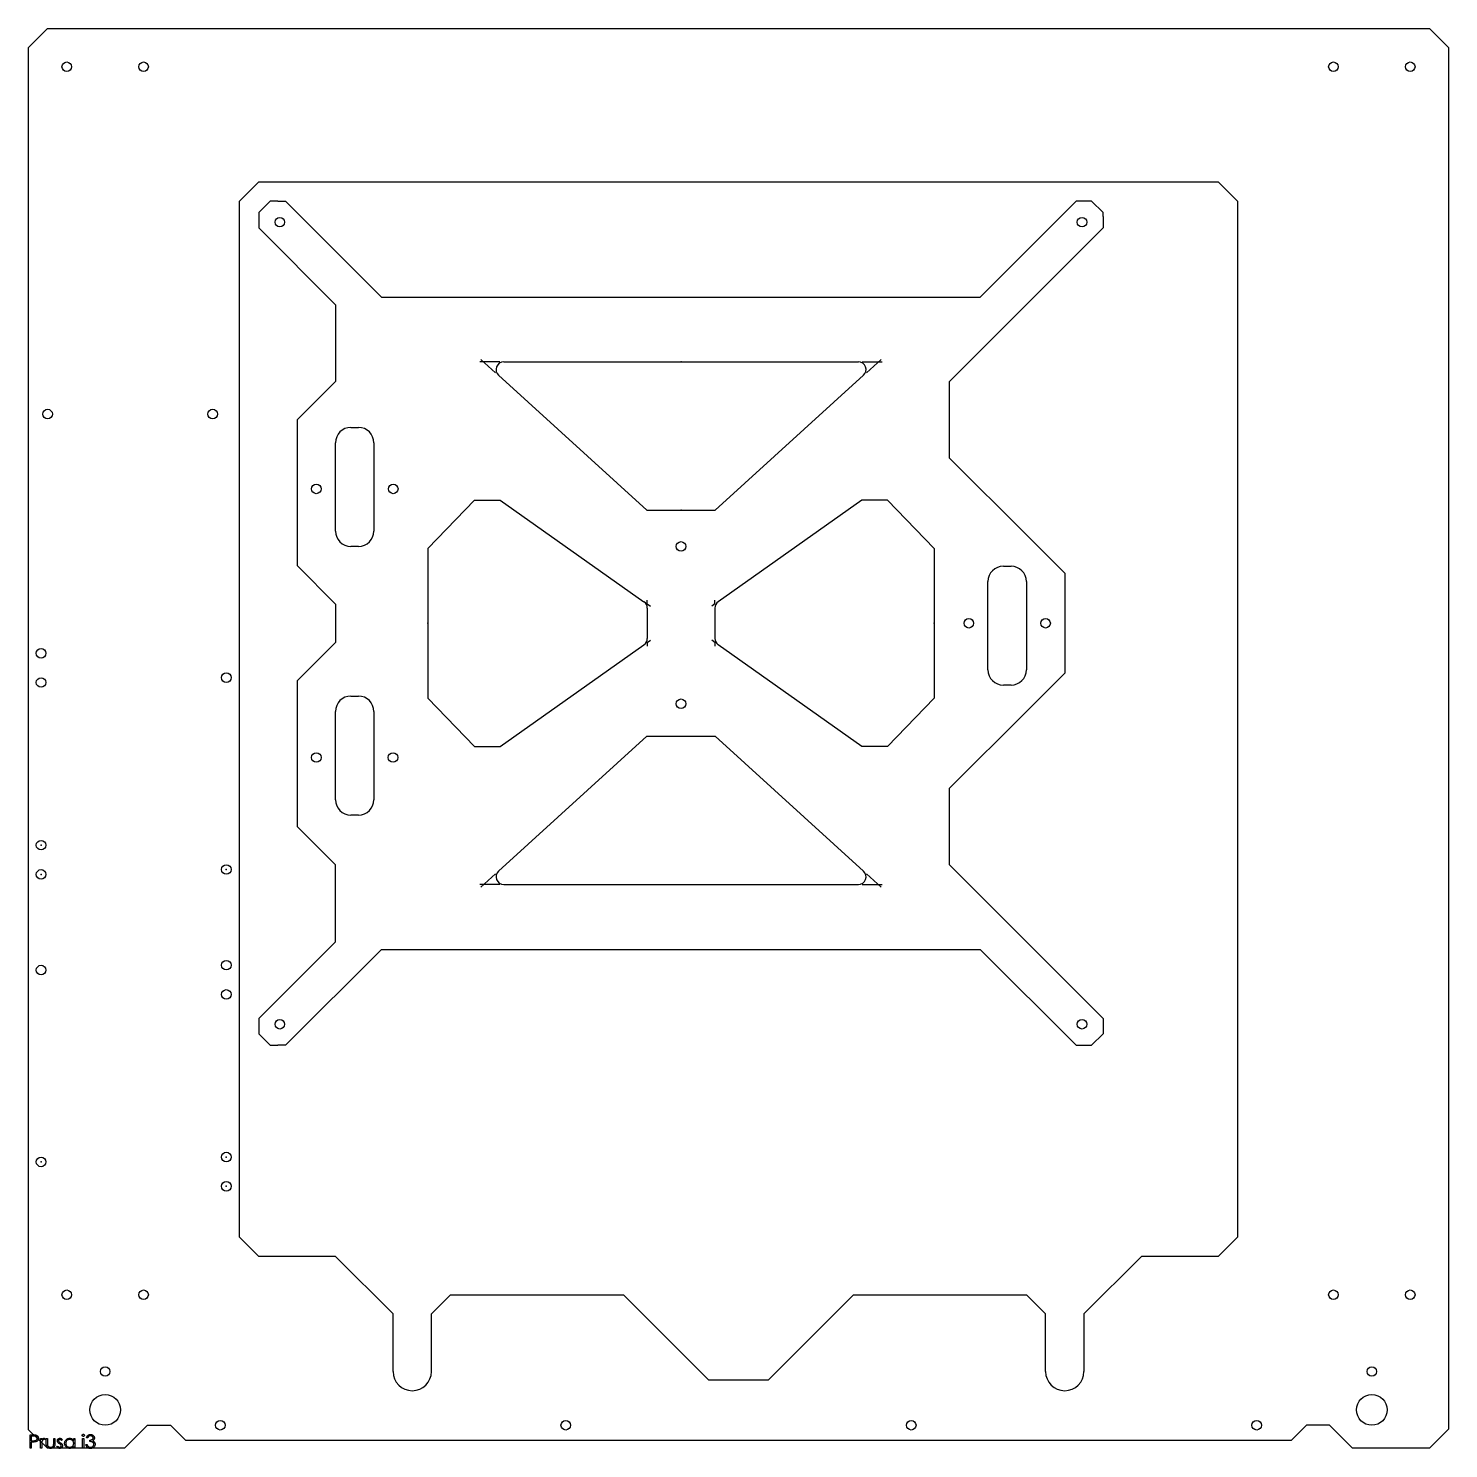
# Model space of a CAD drawing. Header units: millimetres. Extents: x 0 to 370, y 0 to 370.
import ezdxf

# ---------------------------------------------------------------- set-up
doc = ezdxf.new("R2010")
doc.units = ezdxf.units.MM
doc.header["$PDSIZE"] = -1

msp = doc.modelspace()

# ---------------------------------------------------------------- linework, layer by layer
at = {"color": 7, "linetype": 'Continuous'}
for p, q in [((0, 365), (5, 370)), ((5, 370), (365, 370)), ((5, 370), (365, 370)), ((365, 370), (370, 365)), ((0, 4.81), (0, 365)), ((0, 4.81), (0, 365)), ((370, 365), (370, 5)), ((370, 365), (370, 5)), ((55, 325), (60, 330)), ((60, 330), (310, 330)), ((310, 330), (315, 325)), ((55, 55), (55, 325)), ((63, 325), (60, 322)), ((60, 322), (60, 320)), ((65, 325), (63, 325)), ((65, 325), (67, 325)), ((67, 325), (92, 300)), ((273, 325), (250, 302)), ((277, 325), (273, 325)), ((280, 322), (277, 325)), ((280, 321), (280, 322)), ((315, 325), (315, 55)), ((60, 320), (60, 318)), ((280, 321), (280, 318)), ((60, 318), (80, 298)), ((280, 318), (240, 278)), ((92, 300), (248, 300)), ((250, 302), (248, 300)), ((80, 298), (80, 278)), ((122.82, 283.08), (117.65, 283.08)), ((121.73, 280.27), (117.91, 283.75)), ((123.82, 283.08), (216.23, 283.08)), ((217.23, 283.08), (222.4, 283.08)), ((218.32, 280.27), (222.14, 283.75)), ((80, 278), (70, 268)), ((122.47, 279.6), (161.11, 244.44)), ((217.58, 279.6), (178.93, 244.44)), ((240, 258), (240, 278)), ((70, 268), (70, 230)), ((84, 266.01), (86, 266.01)), ((80, 239.01), (80, 262.01)), ((90, 262.01), (90, 239.01)), ((260, 238), (240, 258)), ((104.04, 234.5), (116.23, 247.09)), ((116.23, 247.09), (122.91, 247.09)), ((122.91, 247.09), (160.37, 220.6)), ((161.11, 244.44), (178.93, 244.44)), ((217.14, 247.09), (179.68, 220.6)), ((223.82, 247.09), (217.14, 247.09)), ((236.01, 234.5), (223.82, 247.09)), ((270, 228), (260, 238)), ((86, 235.01), (84, 235.01)), ((104.04, 234.5), (104.04, 195.5)), ((236.01, 234.5), (236.01, 195.5)), ((70, 230), (80, 220)), ((254, 229.86), (256, 229.86)), ((250, 202.86), (250, 225.86)), ((260, 225.86), (260, 202.86)), ((270, 228), (270, 202)), ((80, 220), (80, 210)), ((161.19, 220.02), (162.03, 219.42)), ((161.22, 219.96), (161.22, 221)), ((161.22, 218.96), (161.22, 211.04)), ((178.86, 220.02), (178.02, 219.42)), ((178.83, 219.96), (178.83, 221)), ((178.83, 218.96), (178.83, 211.04)), ((80, 210), (70, 200)), ((122.91, 182.91), (160.37, 209.4)), ((161.19, 209.98), (162.03, 210.58)), ((161.22, 210.04), (161.22, 209)), ((178.86, 209.98), (178.02, 210.58)), ((178.83, 210.04), (178.83, 209)), ((217.14, 182.91), (179.68, 209.4)), ((70, 200), (70, 162)), ((270, 202), (260, 192)), ((256, 198.86), (254, 198.86)), ((84, 196), (86, 196)), ((104.04, 195.5), (116.23, 182.91)), ((236.01, 195.5), (223.82, 182.91)), ((80, 169), (80, 192)), ((90, 192), (90, 169)), ((260, 192), (240, 172)), ((122.47, 150.4), (161.11, 185.56)), ((161.11, 185.56), (178.93, 185.56)), ((217.58, 150.4), (178.93, 185.56)), ((116.23, 182.91), (122.91, 182.91)), ((223.82, 182.91), (217.14, 182.91)), ((240, 152), (240, 172)), ((86, 165), (84, 165)), ((70, 162), (80, 152)), ((80, 132), (80, 152)), ((260, 132), (240, 152)), ((121.73, 149.73), (117.91, 146.25)), ((218.32, 149.73), (222.14, 146.25)), ((122.82, 146.92), (117.65, 146.92)), ((123.82, 146.92), (216.23, 146.92)), ((217.23, 146.92), (222.4, 146.92)), ((60, 112), (80, 132)), ((67, 105), (92, 130)), ((92, 130), (248, 130)), ((273, 105), (248, 130)), ((280, 112), (260, 132)), ((60, 112), (60, 108)), ((280, 112), (280, 108)), ((60, 108), (63, 105)), ((277, 105), (280, 108)), ((63, 105), (65, 105)), ((67, 105), (65, 105)), ((273, 105), (275, 105)), ((275, 105), (277, 105)), ((60, 50), (55, 55)), ((315, 55), (310, 50)), ((80, 50), (60, 50)), ((95, 35), (80, 50)), ((290, 50), (275, 35)), ((310, 50), (290, 50)), ((105, 35), (110, 40)), ((110, 40), (155, 40)), ((177.18, 17.82), (155, 40)), ((192.82, 17.82), (215, 40)), ((215, 40), (260, 40)), ((265, 35), (260, 40)), ((95, 20), (95, 35)), ((105, 20), (105, 35)), ((265, 20), (265, 35)), ((275, 35), (275, 20)), ((177.18, 17.82), (192.82, 17.82)), ((5, 0), (0, 4.81)), ((27, 2), (31, 6)), ((31, 6), (37, 6)), ((37, 6), (41, 2)), ((333, 6), (329, 2)), ((339, 6), (333, 6)), ((343, 2), (339, 6)), ((370, 5), (365, 0)), ((25, 0), (5, 0)), ((25, 0), (5, 0)), ((27, 2), (25, 0)), ((329, 2), (41, 2)), ((345, 0), (343, 2)), ((365, 0), (345, 0)), ((365, 0), (345, 0))]:
    msp.add_line(p, q, dxfattribs=at)
at = {"color": 7, "linetype": 'Continuous', "flags": 128}
for points in [[(0.45, 3.5), (1.14, 3.5), (1.14, 3.5), (1.28, 3.5), (1.41, 3.5), (1.52, 3.49), (1.63, 3.49), (1.72, 3.48), (1.81, 3.47), (1.87, 3.46), (1.93, 3.45), (1.93, 3.45), (2, 3.43), (2.07, 3.4), (2.14, 3.37), (2.2, 3.33), (2.26, 3.29), (2.31, 3.25), (2.37, 3.2), (2.41, 3.14), (2.46, 3.08), (2.5, 3.02), (2.53, 2.95), (2.56, 2.88), (2.58, 2.81), (2.59, 2.73), (2.6, 2.65), (2.6, 2.56), (2.6, 2.56), (2.6, 2.47), (2.59, 2.39), (2.58, 2.31), (2.56, 2.24), (2.53, 2.17), (2.5, 2.1), (2.46, 2.04), (2.42, 1.98), (2.37, 1.93), (2.32, 1.88), (2.26, 1.83), (2.2, 1.79), (2.13, 1.75), (2.06, 1.72), (1.98, 1.7), (1.9, 1.67), (1.9, 1.67), (1.84, 1.66), (1.76, 1.65), (1.67, 1.64), (1.56, 1.63), (1.44, 1.62), (1.31, 1.62), (1.17, 1.62), (1.01, 1.62), (1.01, 1.62), (0.76, 1.62), (0.76, 1.62), (0.76, 0), (0.76, 0), (0.45, 0), (0.45, 0), (0.45, 3.5)], [(0.76, 3.14), (0.76, 1.97), (0.76, 1.97), (1.38, 1.97), (1.38, 1.97), (1.47, 1.97), (1.55, 1.97), (1.63, 1.98), (1.7, 1.98), (1.76, 1.99), (1.82, 2), (1.87, 2.02), (1.92, 2.03), (2, 2.07), (2.07, 2.11), (2.14, 2.17), (2.19, 2.24), (2.23, 2.31), (2.26, 2.39), (2.28, 2.47), (2.29, 2.56), (2.29, 2.56), (2.28, 2.64), (2.26, 2.73), (2.23, 2.8), (2.19, 2.88), (2.14, 2.94), (2.08, 3), (2.01, 3.04), (1.93, 3.08), (1.89, 3.09), (1.84, 3.11), (1.78, 3.12), (1.72, 3.13), (1.65, 3.13), (1.57, 3.14), (1.49, 3.14), (1.4, 3.14), (1.4, 3.14), (0.76, 3.14)], [(3.14, 2.56), (3.46, 2.56), (3.46, 2.56), (3.46, 2.18), (3.46, 2.18), (3.53, 2.28), (3.6, 2.37), (3.68, 2.45), (3.75, 2.5), (3.83, 2.55), (3.91, 2.58), (3.99, 2.6), (4.08, 2.6), (4.08, 2.6), (4.14, 2.6), (4.21, 2.58), (4.28, 2.55), (4.35, 2.51), (4.35, 2.51), (4.18, 2.24), (4.18, 2.24), (4.13, 2.26), (4.09, 2.28), (4.05, 2.29), (4.02, 2.29), (4.02, 2.29), (3.94, 2.28), (3.87, 2.25), (3.8, 2.21), (3.73, 2.15), (3.69, 2.12), (3.66, 2.08), (3.63, 2.03), (3.6, 1.98), (3.58, 1.93), (3.55, 1.87), (3.53, 1.81), (3.51, 1.74), (3.51, 1.74), (3.5, 1.68), (3.49, 1.6), (3.48, 1.51), (3.47, 1.41), (3.46, 1.29), (3.46, 1.16), (3.46, 1.02), (3.46, 0.86), (3.46, 0.86), (3.46, 0), (3.46, 0), (3.14, 0), (3.14, 0), (3.14, 2.56)], [(4.62, 2.56), (4.94, 2.56), (4.94, 2.56), (4.94, 1.37), (4.94, 1.37), (4.94, 1.27), (4.94, 1.17), (4.94, 1.08), (4.95, 1), (4.96, 0.93), (4.96, 0.87), (4.97, 0.82), (4.99, 0.77), (4.99, 0.77), (5.01, 0.72), (5.03, 0.66), (5.06, 0.61), (5.09, 0.56), (5.13, 0.52), (5.17, 0.48), (5.22, 0.44), (5.27, 0.4), (5.38, 0.35), (5.5, 0.3), (5.63, 0.28), (5.77, 0.27), (5.77, 0.27), (5.91, 0.28), (6.04, 0.3), (6.16, 0.34), (6.26, 0.4), (6.36, 0.47), (6.44, 0.55), (6.5, 0.65), (6.54, 0.75), (6.54, 0.75), (6.56, 0.79), (6.57, 0.84), (6.58, 0.9), (6.58, 0.98), (6.59, 1.06), (6.59, 1.15), (6.6, 1.26), (6.6, 1.37), (6.6, 1.37), (6.6, 2.56), (6.6, 2.56), (6.91, 2.56), (6.91, 2.56), (6.91, 1.31), (6.91, 1.31), (6.91, 1.19), (6.9, 1.07), (6.89, 0.95), (6.88, 0.85), (6.86, 0.76), (6.84, 0.67), (6.81, 0.59), (6.78, 0.52), (6.75, 0.46), (6.71, 0.4), (6.67, 0.34), (6.63, 0.28), (6.58, 0.23), (6.52, 0.19), (6.47, 0.14), (6.4, 0.11), (6.34, 0.07), (6.27, 0.04), (6.2, 0.01), (6.12, -0.01), (6.04, -0.02), (5.95, -0.04), (5.86, -0.04), (5.77, -0.04), (5.77, -0.04), (5.67, -0.04), (5.59, -0.04), (5.5, -0.02), (5.42, -0.01), (5.34, 0.01), (5.27, 0.04), (5.2, 0.07), (5.13, 0.11), (5.07, 0.14), (5.01, 0.19), (4.96, 0.23), (4.91, 0.29), (4.86, 0.34), (4.82, 0.4), (4.78, 0.46), (4.75, 0.53), (4.72, 0.6), (4.69, 0.68), (4.67, 0.77), (4.65, 0.86), (4.64, 0.97), (4.63, 1.08), (4.62, 1.2), (4.62, 1.34), (4.62, 1.34), (4.62, 2.56)], [(8.84, 2.24), (8.63, 2.02), (8.63, 2.02), (8.57, 2.08), (8.51, 2.14), (8.46, 2.18), (8.4, 2.22), (8.35, 2.25), (8.29, 2.27), (8.24, 2.28), (8.18, 2.29), (8.18, 2.29), (8.12, 2.28), (8.06, 2.26), (8, 2.23), (7.95, 2.18), (7.91, 2.13), (7.88, 2.07), (7.86, 2.01), (7.85, 1.94), (7.85, 1.94), (7.86, 1.88), (7.87, 1.83), (7.9, 1.77), (7.94, 1.71), (7.94, 1.71), (7.96, 1.68), (7.99, 1.65), (8.03, 1.62), (8.07, 1.59), (8.12, 1.56), (8.18, 1.52), (8.24, 1.49), (8.3, 1.45), (8.3, 1.45), (8.39, 1.4), (8.46, 1.36), (8.53, 1.31), (8.59, 1.27), (8.64, 1.22), (8.69, 1.18), (8.73, 1.13), (8.77, 1.09), (8.77, 1.09), (8.82, 1), (8.86, 0.9), (8.88, 0.8), (8.88, 0.69), (8.88, 0.69), (8.88, 0.62), (8.87, 0.55), (8.85, 0.48), (8.83, 0.41), (8.8, 0.34), (8.76, 0.28), (8.72, 0.23), (8.67, 0.17), (8.61, 0.12), (8.56, 0.08), (8.49, 0.04), (8.43, 0.01), (8.36, -0.01), (8.29, -0.03), (8.21, -0.04), (8.14, -0.04), (8.14, -0.04), (8.03, -0.04), (7.93, -0.02), (7.83, 0.01), (7.73, 0.05), (7.63, 0.1), (7.55, 0.16), (7.47, 0.23), (7.4, 0.3), (7.4, 0.3), (7.61, 0.54), (7.61, 0.54), (7.67, 0.48), (7.73, 0.42), (7.8, 0.37), (7.86, 0.34), (7.92, 0.31), (7.99, 0.29), (8.05, 0.27), (8.12, 0.27), (8.12, 0.27), (8.21, 0.28), (8.29, 0.3), (8.37, 0.34), (8.44, 0.39), (8.5, 0.46), (8.54, 0.53), (8.56, 0.6), (8.57, 0.68), (8.57, 0.68), (8.56, 0.75), (8.55, 0.81), (8.52, 0.87), (8.48, 0.92), (8.48, 0.92), (8.46, 0.95), (8.43, 0.98), (8.39, 1.01), (8.34, 1.04), (8.29, 1.08), (8.23, 1.11), (8.17, 1.15), (8.1, 1.19), (8.1, 1.19), (8.02, 1.23), (7.95, 1.28), (7.88, 1.32), (7.82, 1.36), (7.77, 1.41), (7.73, 1.45), (7.69, 1.49), (7.66, 1.54), (7.66, 1.54), (7.6, 1.63), (7.57, 1.72), (7.55, 1.82), (7.54, 1.93), (7.54, 1.93), (7.54, 2), (7.55, 2.07), (7.56, 2.13), (7.58, 2.2), (7.61, 2.25), (7.64, 2.31), (7.68, 2.36), (7.72, 2.41), (7.77, 2.46), (7.82, 2.49), (7.87, 2.53), (7.93, 2.55), (7.99, 2.58), (8.05, 2.59), (8.12, 2.6), (8.18, 2.6), (8.18, 2.6), (8.27, 2.6), (8.35, 2.58), (8.43, 2.55), (8.51, 2.51), (8.59, 2.46), (8.67, 2.4), (8.76, 2.32), (8.84, 2.24)], [(12.12, 2.56), (12.12, 0), (12.12, 0), (11.8, 0), (11.8, 0), (11.8, 0.44), (11.8, 0.44), (11.69, 0.32), (11.58, 0.22), (11.46, 0.14), (11.33, 0.07), (11.19, 0.02), (11.06, -0.02), (10.91, -0.04), (10.76, -0.04), (10.76, -0.04), (10.62, -0.04), (10.49, -0.02), (10.37, 0.01), (10.24, 0.05), (10.13, 0.11), (10.02, 0.17), (9.91, 0.25), (9.81, 0.34), (9.72, 0.44), (9.64, 0.55), (9.58, 0.66), (9.52, 0.77), (9.48, 0.89), (9.45, 1.02), (9.43, 1.15), (9.42, 1.29), (9.42, 1.29), (9.43, 1.42), (9.45, 1.55), (9.48, 1.67), (9.52, 1.79), (9.58, 1.9), (9.64, 2.01), (9.72, 2.12), (9.82, 2.22), (9.92, 2.31), (10.02, 2.39), (10.14, 2.45), (10.25, 2.51), (10.37, 2.55), (10.5, 2.58), (10.63, 2.6), (10.77, 2.6), (10.77, 2.6), (10.92, 2.59), (11.07, 2.57), (11.21, 2.53), (11.35, 2.48), (11.47, 2.41), (11.59, 2.32), (11.7, 2.21), (11.8, 2.08), (11.8, 2.08), (11.8, 2.56), (11.8, 2.56), (12.12, 2.56)], [(10.77, 2.29), (10.63, 2.28), (10.5, 2.26), (10.38, 2.21), (10.25, 2.16), (10.14, 2.08), (10.04, 2), (9.95, 1.9), (9.88, 1.79), (9.82, 1.67), (9.77, 1.54), (9.75, 1.41), (9.74, 1.28), (9.74, 1.28), (9.75, 1.15), (9.77, 1.02), (9.82, 0.9), (9.88, 0.78), (9.96, 0.66), (10.04, 0.56), (10.14, 0.48), (10.26, 0.4), (10.38, 0.34), (10.5, 0.3), (10.63, 0.28), (10.77, 0.27), (10.77, 0.27), (10.9, 0.28), (11.04, 0.3), (11.16, 0.34), (11.29, 0.4), (11.41, 0.47), (11.51, 0.56), (11.59, 0.65), (11.67, 0.76), (11.73, 0.88), (11.77, 1), (11.79, 1.13), (11.8, 1.27), (11.8, 1.27), (11.8, 1.38), (11.78, 1.48), (11.76, 1.58), (11.73, 1.67), (11.68, 1.76), (11.63, 1.84), (11.57, 1.92), (11.5, 2), (11.43, 2.07), (11.35, 2.13), (11.26, 2.17), (11.17, 2.22), (11.08, 2.25), (10.98, 2.27), (10.88, 2.28), (10.77, 2.29)], [(14.29, 3.63), (14.35, 3.63), (14.4, 3.61), (14.45, 3.59), (14.5, 3.56), (14.53, 3.51), (14.56, 3.47), (14.58, 3.42), (14.58, 3.36), (14.58, 3.36), (14.58, 3.31), (14.56, 3.26), (14.53, 3.22), (14.5, 3.18), (14.45, 3.14), (14.4, 3.12), (14.35, 3.1), (14.29, 3.1), (14.29, 3.1), (14.23, 3.1), (14.18, 3.12), (14.13, 3.14), (14.09, 3.18), (14.05, 3.22), (14.02, 3.26), (14.01, 3.31), (14, 3.36), (14, 3.36), (14.01, 3.42), (14.02, 3.47), (14.05, 3.51), (14.09, 3.56), (14.13, 3.59), (14.18, 3.61), (14.23, 3.63), (14.29, 3.63)], [(14.13, 2.56), (14.45, 2.56), (14.45, 2.56), (14.45, 0), (14.45, 0), (14.13, 0), (14.13, 0), (14.13, 2.56)], [(15.44, 2.69), (15.12, 2.69), (15.12, 2.69), (15.15, 2.8), (15.18, 2.9), (15.22, 2.99), (15.27, 3.07), (15.32, 3.15), (15.37, 3.23), (15.43, 3.3), (15.5, 3.36), (15.57, 3.41), (15.65, 3.46), (15.73, 3.5), (15.81, 3.53), (15.89, 3.56), (15.98, 3.58), (16.07, 3.59), (16.16, 3.59), (16.16, 3.59), (16.3, 3.58), (16.43, 3.56), (16.56, 3.52), (16.68, 3.46), (16.8, 3.4), (16.89, 3.32), (16.98, 3.23), (17.05, 3.13), (17.11, 3.02), (17.15, 2.91), (17.18, 2.8), (17.19, 2.68), (17.19, 2.68), (17.18, 2.57), (17.16, 2.47), (17.13, 2.37), (17.08, 2.27), (17.03, 2.19), (16.96, 2.1), (16.87, 2.03), (16.78, 1.96), (16.78, 1.96), (16.89, 1.9), (16.99, 1.83), (17.08, 1.75), (17.16, 1.66), (17.16, 1.66), (17.21, 1.59), (17.25, 1.52), (17.28, 1.44), (17.31, 1.37), (17.34, 1.29), (17.35, 1.21), (17.36, 1.12), (17.37, 1.04), (17.37, 1.04), (17.36, 0.89), (17.33, 0.75), (17.28, 0.61), (17.21, 0.47), (17.12, 0.35), (17.02, 0.24), (16.9, 0.14), (16.77, 0.06), (16.63, -0.01), (16.48, -0.05), (16.32, -0.08), (16.15, -0.09), (16.15, -0.09), (16.04, -0.09), (15.93, -0.07), (15.83, -0.05), (15.73, -0.02), (15.64, 0.01), (15.55, 0.06), (15.47, 0.11), (15.39, 0.17), (15.31, 0.24), (15.25, 0.32), (15.19, 0.4), (15.13, 0.5), (15.09, 0.6), (15.05, 0.7), (15.01, 0.82), (14.99, 0.94), (14.99, 0.94), (15.3, 0.94), (15.3, 0.94), (15.33, 0.86), (15.35, 0.79), (15.38, 0.72), (15.42, 0.65), (15.45, 0.6), (15.49, 0.54), (15.53, 0.5), (15.58, 0.46), (15.58, 0.46), (15.64, 0.41), (15.7, 0.38), (15.77, 0.34), (15.84, 0.32), (15.91, 0.3), (15.99, 0.28), (16.07, 0.27), (16.16, 0.27), (16.16, 0.27), (16.26, 0.27), (16.35, 0.28), (16.44, 0.3), (16.52, 0.32), (16.6, 0.36), (16.67, 0.39), (16.74, 0.44), (16.81, 0.49), (16.86, 0.55), (16.91, 0.61), (16.96, 0.67), (16.99, 0.73), (17.02, 0.8), (17.04, 0.87), (17.05, 0.94), (17.05, 1.01), (17.05, 1.01), (17.04, 1.11), (17.02, 1.2), (16.98, 1.29), (16.93, 1.38), (16.86, 1.46), (16.79, 1.53), (16.7, 1.59), (16.6, 1.64), (16.55, 1.66), (16.49, 1.68), (16.42, 1.7), (16.35, 1.71), (16.26, 1.72), (16.17, 1.74), (16.08, 1.74), (15.97, 1.75), (15.97, 1.75), (15.97, 2.11), (15.97, 2.11), (16.1, 2.11), (16.23, 2.13), (16.35, 2.16), (16.46, 2.19), (16.56, 2.24), (16.64, 2.29), (16.72, 2.34), (16.77, 2.4), (16.82, 2.47), (16.85, 2.54), (16.87, 2.61), (16.87, 2.68), (16.87, 2.68), (16.87, 2.74), (16.86, 2.79), (16.84, 2.84), (16.82, 2.89), (16.79, 2.94), (16.76, 2.98), (16.72, 3.03), (16.67, 3.07), (16.62, 3.11), (16.57, 3.14), (16.51, 3.17), (16.45, 3.19), (16.38, 3.21), (16.31, 3.22), (16.24, 3.23), (16.17, 3.23), (16.17, 3.23), (16.05, 3.22), (15.94, 3.2), (15.83, 3.16), (15.74, 3.11), (15.7, 3.07), (15.65, 3.04), (15.61, 2.99), (15.57, 2.94), (15.54, 2.89), (15.5, 2.83), (15.47, 2.76), (15.44, 2.69)]]:
    msp.add_lwpolyline(points, dxfattribs=at)
at = {"color": 7, "linetype": 'Continuous'}
for centre, radius in [((10, 360), 1.25), ((30, 360), 1.25), ((340, 360), 1.25), ((360, 360), 1.25), ((65.5, 319.5), 1.25), ((274.5, 319.5), 1.25), ((5, 269.5), 1.25), ((48, 269.5), 1.25), ((75, 250), 1.25), ((95.04, 250), 1.25), ((170.02, 235), 1.25), ((245, 215), 1.25), ((265, 215), 1.25), ((3.3, 207.16), 1.25), ((3.3, 199.54), 1.25), ((51.56, 200.81), 1.25), ((170.02, 194), 1.25), ((75, 180), 1.25), ((95, 180), 1.25), ((3.3, 157.16), 1.25), ((51.56, 150.81), 1.25), ((3.3, 149.54), 1.25), ((3.3, 124.61), 1.25), ((51.56, 125.88), 1.25), ((51.56, 118.26), 1.25), ((65.5, 110.5), 1.25), ((274.5, 110.5), 1.25), ((3.3, 74.61), 1.25), ((51.56, 75.88), 1.25), ((51.56, 68.26), 1.25), ((10, 40), 1.25), ((30, 40), 1.25), ((340, 40), 1.25), ((360, 40), 1.25), ((20, 20), 1.25), ((350, 20), 1.25), ((20, 10), 4), ((350, 10), 4), ((50, 6), 1.25), ((140, 6), 1.25), ((230, 6), 1.25), ((320, 6), 1.25)]:
    msp.add_circle(centre, radius, dxfattribs=at)
for centre, radius, start, end in [((123.82, 281.08), 2, 90, 227.6987), ((216.23, 281.08), 2, 312.3013, 90), ((84, 262.01), 4, 90, 180), ((86, 262.01), 4, 0, 90), ((84, 239.01), 4, 180, 270), ((86, 239.01), 4, 270, 0), ((254, 225.86), 4, 90, 180), ((256, 225.86), 4, 0, 90), ((159.22, 218.96), 2, 0, 54.7323), ((180.83, 218.96), 2, 125.2677, 180), ((159.22, 211.04), 2, 305.2677, 0), ((180.83, 211.04), 2, 180, 234.7323), ((254, 202.86), 4, 180, 270), ((256, 202.86), 4, 270, 0), ((84, 192), 4, 90, 180), ((86, 192), 4, 0, 90), ((84, 169), 4, 180, 270), ((86, 169), 4, 270, 0), ((123.82, 148.92), 2, 132.3013, 270), ((216.23, 148.92), 2, 270, 47.6987), ((100, 20), 5, 180, 0), ((270, 20), 5, 180, 0)]:
    msp.add_arc(centre, radius, start, end, dxfattribs=at)
for p in [(170.02, 283.08), (170.02, 244.44), (104.04, 215), (236.01, 215), (3.3, 157.16), (3.3, 149.54), (51.56, 150.81), (3.3, 74.61), (51.56, 75.88), (51.56, 68.26)]:
    msp.add_point(p, dxfattribs=at)

doc.saveas('drawing.dxf')
